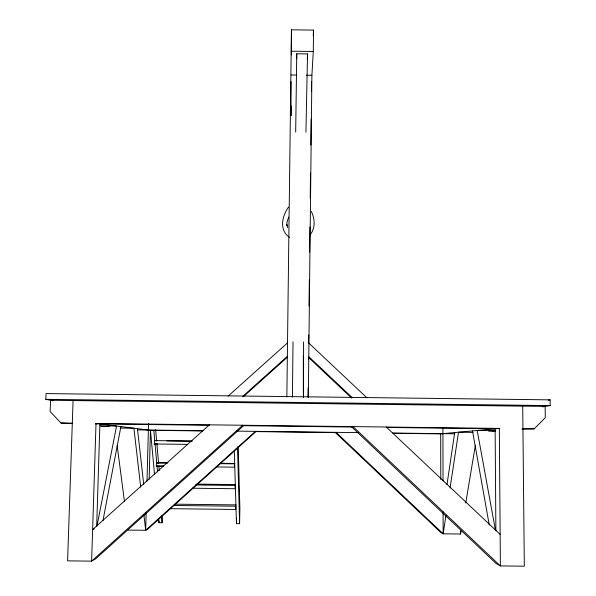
<?xml version="1.0" encoding="UTF-8"?>
<svg xmlns="http://www.w3.org/2000/svg" width="596" height="596" viewBox="0 0 596 596"><rect width="100%" height="100%" fill="white"/><g stroke="black" fill="none" stroke-linecap="round" stroke-linejoin="round"><path stroke-width="0.89" d="M290.975 115.594L291.072 81.563M286.84 397.01L291.437 29.8L313.533 30.113L313.295 51.479L311.902 75.26L308.333 397.279M291.355 54.929L291.437 29.8M292.413 397.16L293.023 341.828M308.013 397.189L308.117 387.892M308.437 359.053L308.452 357.19M308.609 343.236L308.706 334.863M309.026 306.031L309.317 279.986M309.622 252.078L309.905 226.964M310.225 198.125L310.501 173.011M310.814 145.104L311.097 119.058M311.41 91.151L311.514 81.846L311.403 83.686M291.019 115.743L291.146 105.961M295.676 132.074L296.756 53.767L307.536 53.916L305.927 132.215M238.229 446.501L239.875 508.381L239.599 523.66L236.456 523.623L236.552 518.229M296.674 58.862L296.756 53.767M157.538 444.065L154.327 443.975L154.416 440.593L192.299 441.055M163.773 466.318L156.331 466.228L156.42 462.898L167.901 462.645M162.298 515.547L162.119 522.744L158.976 522.707L159.02 520.904M128.214 530.082L145.685 530.284L146.162 512.649M147.003 481.091L148.538 423.622M149.156 479.221L150.453 430.305L96.016 423.436L91.62 561.141L67.594 560.858L73.084 400.549M96.679 526.275L99.904 423.927L209.643 425.283M53.037 400.765L45.795 399.327L46.011 393.583L550.13 399.856L550.205 405.593L542.598 406.83M307.312 59.004L307.536 53.916M313.22 35.618L313.533 30.113M447.007 484.496L454.696 432.569M461.177 530.351L460.574 534.016L443.148 533.807L445.912 515.503M450.062 488.042L458.503 432.212L472.986 432.391M465.759 502.905L475.377 445.257M102.974 520.532L120.914 426.58M96.984 526.104L116.563 426.028L99.979 425.827M288.62 217.13L286.944 222.368L286.862 225.757L286.847 224.558L287.712 227.702M288.561 207.043C282.109 215.819 278.839 230.25 289.507 237.357M310.151 234.69C315.694 228.179 314.837 218.643 311.313 211.386M521.947 429.127L534.187 428.837L545.288 417.684L545.154 406.412L50.548 400.274L50.139 411.56L61.016 423.011L72.071 423.585M145.685 530.284L255.423 431.355L255.93 431.601L147.83 529.062L145.685 530.284L143.882 514.653M209.397 424.836L92.626 529.583L94.228 528.92M242.795 396.34L287.428 356.296M243.295 396.735L287.443 357.123M228.104 396.124L287.6 342.819M548.313 400.192L550.13 399.856M156.331 466.228L163.17 465.848M393.338 433.292L440.682 433.873L499.329 428.405L500.387 565.917L524.316 566.2L522.714 406.137M492.46 431.213L495.708 430.945M166.858 440.876L191.8 441.182M154.327 443.975L187.606 444.378M220.013 463.278L234.906 463.464M156.42 462.898L167.58 463.032M219.663 463.666L234.548 463.844L234.481 467.175L216.81 466.959M196.598 484.108L235.517 484.578M195.391 484.965L235.189 485.449L235.129 488.735L192.538 488.221M175.164 504.171L236.105 504.894M174.062 505.483L235.807 506.22L235.748 509.453L170.292 508.679M291.086 74.969L296.517 75.051M306.471 75.185L311.902 75.26M45.795 399.327L550.205 405.593M61.016 423.011L72.31 423.145M96.016 423.436L499.329 428.405M522.945 428.695L534.187 428.837M95.263 423.875L98.049 423.905M243.116 425.693L352.854 427.049M386.335 427.459L495.134 428.8L495.879 530.798M495.559 430.692L477.195 430.468L495.395 529.918M101.149 426.334L109.239 426.438M488.623 431.102L493.101 431.161M120.295 428.055L133.914 428.219L140.701 487.066M137.438 429.91L203.191 430.714M236.545 431.124L358.509 432.622M392.749 433.046L454.733 433.806M202.104 430.938L150.453 430.305L154.543 474.654M255.021 431.593L336.71 432.592M291.153 51.174L313.295 51.479M154.416 440.593L156.822 440.72M443.148 533.807L440.869 532.533L335.377 432.577L336.055 432.346L443.148 533.807L443.096 511.837M308.147 342.454L366.965 397.852M386.238 427.012L500.148 534.403M308.668 356.564L352.288 397.703M308.512 357.391L351.655 398.083M472.509 430.908L489.279 525.113M117.136 445.458L124.482 501.564M137.445 428.666L143.725 484.496M158.633 519.004L158.976 522.707M153.835 430.349L154.744 440.511M154.997 443.282L156.815 463.606M156.986 465.454L157.56 471.928M161.538 516.27L162.119 522.744M155.645 429.791L156.629 440.884M156.875 443.662L158.588 463.077M158.834 465.848L159.244 470.475M234.295 450.71L236.456 523.623M237.521 447.06L239.599 523.66M460.559 531.23L460.574 534.016M442.917 427.243L443.029 480.95M440.682 433.873L440.772 479.482M303.491 341.962L303.55 397.301M303.334 355.492L303.371 397.025M242.639 425.246L91.62 561.141L95.658 558.839L243.593 425.7L242.639 425.246M353.041 426.602L351.782 427.034L496.118 563.525L500.387 565.917L353.041 426.602"/></g></svg>
